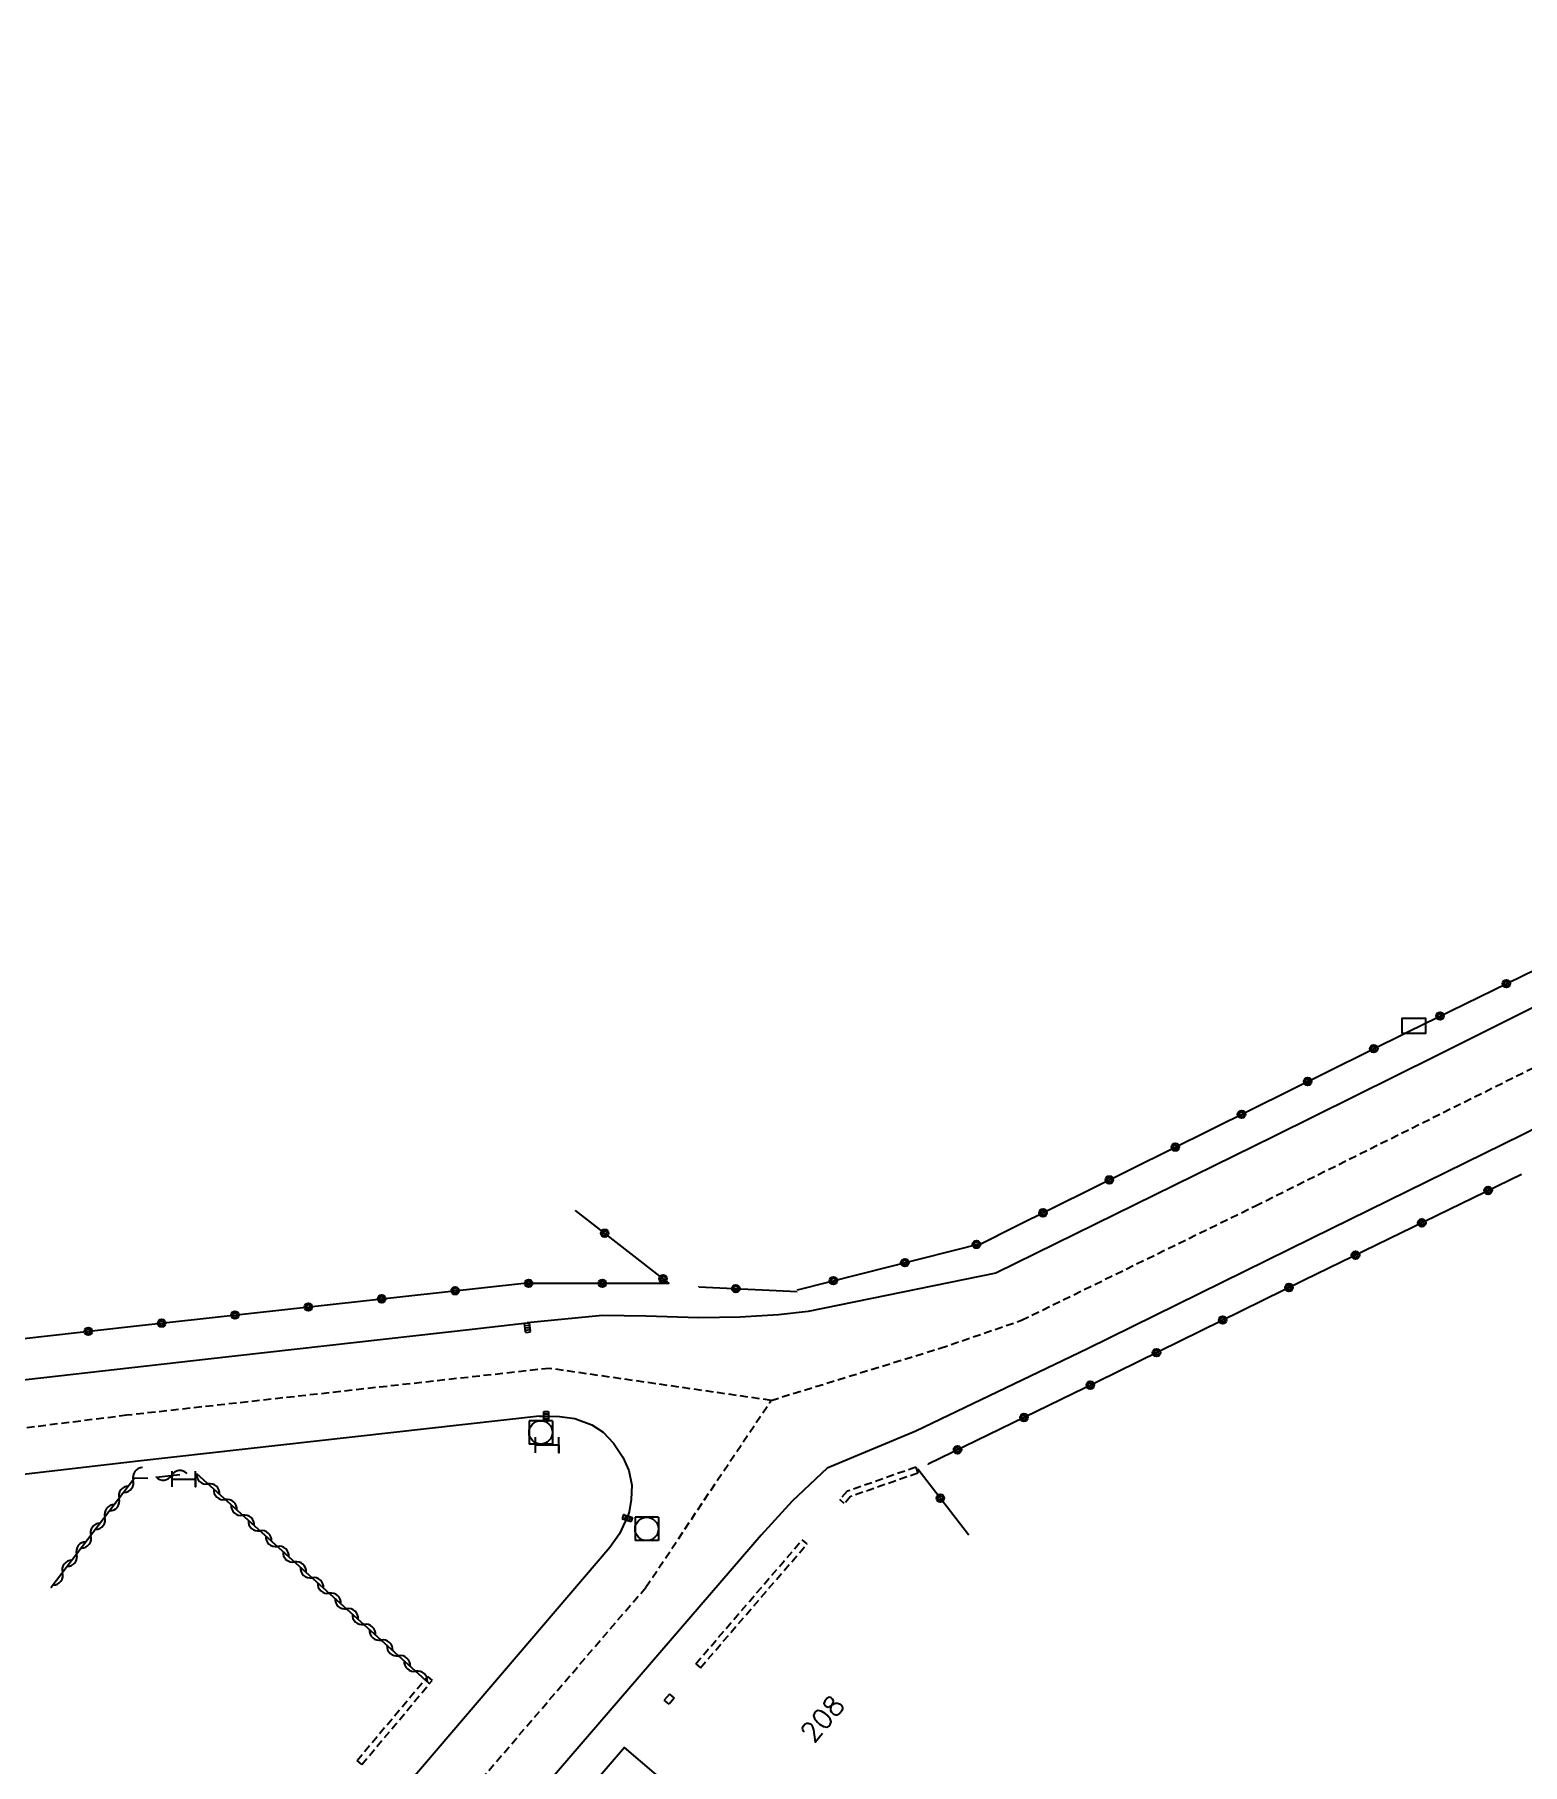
# Model space of a CAD drawing. Header units: millimetres. Extents: x 135999 to 137000, y 128000 to 129000.
# Drawn here: x 136095.2 to 136190.9, y 128730.4 to 128841.7 of the extents above; entities that cross this region are included whole.
import ezdxf
from ezdxf.enums import TextEntityAlignment as Align

# ---------------------------------------------------------------- set-up
doc = ezdxf.new("R2010")
doc.units = ezdxf.units.MM
doc.linetypes.add('DASHED', pattern=[0.75, 0.5, -0.25])
doc.layers.get('0').update_dxf_attribs({"linetype": 'CONTINUOUS'})
for name, color, linetype in [('W0001', 6, 'DASHED'), ('W0008', 7, 'CONTINUOUS'), ('W0100', 7, 'CONTINUOUS'), ('W0112', 1, 'DASHED'), ('W0310', 3, 'CONTINUOUS'), ('W0322', 7, 'CONTINUOUS'), ('W0400', 7, 'CONTINUOUS'), ('W0420', 7, 'CONTINUOUS'), ('W0991', 7, 'CONTINUOUS'), ('W1471', 7, 'CONTINUOUS'), ('W1474', 7, 'CONTINUOUS')]:
    doc.layers.add(name, color=color, linetype=linetype)
doc.styles.get("Standard").update_dxf_attribs({"font": 'romans.shx', "width": 0.85})

# ---------------------------------------------------------------- blocks, each defined once
blk = doc.blocks.new('T400')
for p, q in [((-0.15, 0.3), (0.15, 0.3)), ((-0.15, -0.25), (-0.15, 0.3)), ((-0.15, 0.15), (0.15, 0.15)), ((-0.15, 0), (0.15, 0)), ((0.15, 0.3), (0.15, -0.25)), ((-0.15, -0.15), (0.15, -0.15)), ((-0.15, -0.25), (-0.15, -0.3)), ((-0.15, -0.3), (0.15, -0.3)), ((0.15, -0.3), (0.15, -0.25))]:
    blk.add_line(p, q)
blk = doc.blocks.new('T1471')
at = {"color": 0, "linetype": 'Continuous', "flags": 128}
blk.add_lwpolyline([(-0.75, -0.5), (-0.75, 0.5), (0.75, 0.5), (0.75, -0.5), (-0.75, -0.5)], dxfattribs=at)
blk = doc.blocks.new('T1474')
at = {"color": 0, "linetype": 'Continuous', "flags": 128}
for points in [[(-0.75, -0.5), (-0.75, 0.5)], [(-0.75, 0), (0.75, 0)], [(0.75, 0), (0.75, -0.5), (0.75, 0.5)]]:
    blk.add_lwpolyline(points, dxfattribs=at)
blk = doc.blocks.new('T420')
for p, q in [((0.75, 0.75), (-0.75, 0.75)), ((-0.75, 0.75), (-0.75, -0.75)), ((0.75, 0.75), (0.75, -0.75)), ((0.75, -0.75), (-0.75, -0.75))]:
    blk.add_line(p, q)
blk.add_ellipse((0, 0), major_axis=(-0.53, 0.53), ratio=1, start_param=3.926991, end_param=10.210176)
blk = doc.blocks.new('t310o')
at = {"color": 0, "linetype": 'Continuous'}
for centre, start, end in [((-0.5, 0.38), 216.8699, 323.1304), ((0.5, -0.37), 36.8699, 143.1303)]:
    blk.add_arc(centre, 0.625, start, end, dxfattribs=at)
blk = doc.blocks.new('t322o')
at = {"color": 0, "linetype": 'Continuous'}
for radius in [0.25, 0.15]:
    blk.add_circle((0, 0), radius, dxfattribs=at)

msp = doc.modelspace()

# ---------------------------------------------------------------- linework, layer by layer
at = {"layer": 'W0001'}
for points in [[(136000, 128584.11), (136009.41, 128595.15), (136022.77, 128610.82), (136041.53, 128632.88), (136059.85, 128654.35), (136076.81, 128674.18), (136094.36, 128694.82), (136123.93, 128729.48), (136134.52, 128741.83), (136142.57, 128753.85), (136153.44, 128757.2), (136158.68, 128759), (136173.73, 128766.36), (136214.57, 128786.66), (136266.83, 128812.28), (136292.13, 128824.75), (136310.91, 128833.92), (136326.68, 128841.7)], [(136142.57, 128753.85), (136128.3, 128755.91), (136101.13, 128752.89), (136081.33, 128750.42), (136045.94, 128744.74), (136022.98, 128740.72), (136000, 128736.67)]]:
    msp.add_lwpolyline(points, dxfattribs=at)
at = {"layer": 'W0008'}
for points in [[(136328.16, 128838.52), (136303.88, 128826.53), (136292.04, 128820.76), (136264.64, 128807.33), (136261.11, 128805.58), (136228.14, 128789.41), (136225.76, 128788.27), (136204.74, 128777.94), (136204.16, 128777.68), (136190.92, 128770.92), (136177.35, 128764.26), (136162.92, 128757.17), (136151.88, 128751.87), (136146.19, 128749.49), (136143.93, 128747.37), (136141.93, 128745.17), (136125.69, 128726.33), (136117.28, 128716.53), (136101.84, 128698.4), (136083.32, 128676.7), (136077.83, 128670.29), (136075.23, 128667.25), (136063.99, 128654.09)], [(136291.6, 128831.35), (136291.75, 128830.5), (136291.64, 128829.51), (136291.48, 128829.07), (136290.59, 128827.98), (136289.75, 128827.41), (136274.76, 128820.04), (136250.1, 128807.97), (136244.74, 128805.32), (136222.43, 128794.39), (136215.55, 128791.03), (136204.14, 128785.4), (136185.38, 128776.02), (136174.92, 128770.82), (136157.04, 128762.04), (136144.95, 128759.57), (136143.06, 128759.36), (136140.59, 128759.21), (136137.93, 128759.16), (136134.51, 128759.27), (136131.72, 128759.31), (136126.87, 128758.83)], [(136000, 128739.71), (136012.87, 128741.98), (136027.5, 128744.55), (136028.07, 128744.65), (136045.7, 128747.74), (136054.02, 128749.23), (136056.88, 128749.71), (136062.66, 128750.7), (136067.69, 128751.53), (136073.49, 128752.33), (136079.35, 128753.17), (136086.31, 128754.13), (136091.8, 128754.86), (136106.36, 128756.52), (136123.35, 128758.43), (136126.87, 128758.83)], [(136127.67, 128752.83), (136111.04, 128750.97), (136101.86, 128749.94), (136094.27, 128749.07), (136093.49, 128748.99), (136088.77, 128748.38), (136080.83, 128747.34), (136070.85, 128745.87), (136062.06, 128744.32), (136055.16, 128743.31), (136041.05, 128740.84), (136030.74, 128739.04), (136026.32, 128738.27), (136004.22, 128734.37), (136000, 128733.63)], [(136127.67, 128752.83), (136128.11, 128752.83), (136128.95, 128752.82), (136129.95, 128752.68), (136131.03, 128752.28), (136131.76, 128751.81), (136132.43, 128751.09), (136133.04, 128750.2), (136133.43, 128749.33), (136133.62, 128748.39), (136133.57, 128747.47), (136133.45, 128746.69), (136133.32, 128746.27), (136133.18, 128746.06), (136132.81, 128745.27), (136132.19, 128744.39), (136118.52, 128728.37)]]:
    msp.add_lwpolyline(points, dxfattribs=at)
at = {"layer": 'W0100'}
msp.add_lwpolyline([(136136.95, 128728.27), (136133.15, 128731.53), (136129.86, 128727.7)], dxfattribs=at)
at = {"layer": 'W0112'}
for points in [[(136151.88, 128749.55), (136147.47, 128748), (136146.99, 128747.48), (136146.99, 128747.48), (136146.99, 128747.48), (136146.99, 128747.48), (136146.99, 128747.48), (136146.99, 128747.48), (136146.99, 128747.48), (136146.99, 128747.48), (136146.99, 128747.48), (136146.99, 128747.48), (136146.99, 128747.48), (136146.99, 128747.48), (136146.99, 128747.48), (136146.99, 128747.48), (136146.99, 128747.48), (136146.99, 128747.48), (136146.99, 128747.48), (136146.99, 128747.48), (136146.99, 128747.48), (136146.99, 128747.48), (136146.99, 128747.48), (136146.99, 128747.48), (136146.99, 128747.48), (136146.99, 128747.48), (136146.99, 128747.48), (136146.99, 128747.48), (136146.99, 128747.48), (136146.99, 128747.48), (136146.99, 128747.48), (136146.99, 128747.48), (136146.99, 128747.48), (136146.99, 128747.48), (136146.99, 128747.48), (136146.99, 128747.48), (136146.99, 128747.48), (136146.99, 128747.48), (136146.99, 128747.48), (136146.99, 128747.48), (136146.99, 128747.48), (136146.99, 128747.48), (136146.99, 128747.48), (136146.99, 128747.48), (136146.99, 128747.48), (136146.99, 128747.48), (136146.99, 128747.48), (136146.99, 128747.48), (136146.99, 128747.48), (136146.99, 128747.48), (136146.99, 128747.48), (136146.99, 128747.48), (136146.99, 128747.48), (136146.99, 128747.48), (136146.99, 128747.48), (136146.99, 128747.48), (136146.99, 128747.48), (136146.99, 128747.48), (136146.99, 128747.48), (136146.99, 128747.48), (136146.99, 128747.48), (136146.99, 128747.48), (136146.99, 128747.48), (136146.99, 128747.48), (136146.99, 128747.48), (136146.99, 128747.48), (136146.99, 128747.48), (136146.99, 128747.48), (136146.99, 128747.48), (136146.99, 128747.48), (136146.99, 128747.48), (136146.99, 128747.48), (136146.99, 128747.48), (136146.99, 128747.48), (136146.99, 128747.48), (136146.99, 128747.48), (136146.99, 128747.48), (136146.99, 128747.48), (136146.99, 128747.48), (136146.99, 128747.48), (136146.99, 128747.48), (136146.99, 128747.48), (136146.99, 128747.48), (136146.99, 128747.48), (136146.99, 128747.48), (136146.99, 128747.48), (136146.99, 128747.48), (136146.99, 128747.48), (136146.99, 128747.48), (136146.99, 128747.48), (136146.99, 128747.48), (136146.99, 128747.48), (136146.99, 128747.48), (136146.99, 128747.48), (136146.99, 128747.48), (136146.99, 128747.48), (136146.99, 128747.48), (136146.99, 128747.48), (136146.99, 128747.48), (136146.99, 128747.48), (136146.99, 128747.48), (136146.99, 128747.48), (136146.99, 128747.48), (136146.99, 128747.48), (136146.99, 128747.48), (136146.99, 128747.48), (136146.99, 128747.48), (136146.99, 128747.48), (136146.99, 128747.48), (136146.99, 128747.48), (136146.99, 128747.48), (136146.99, 128747.48), (136146.99, 128747.48), (136146.99, 128747.48), (136146.99, 128747.48), (136146.99, 128747.48), (136146.99, 128747.48), (136146.99, 128747.48), (136146.99, 128747.48), (136146.99, 128747.48)], [(136151.88, 128749.55), (136152.02, 128749.17), (136147.69, 128747.66), (136147.28, 128747.21), (136146.99, 128747.48), (136146.99, 128747.48), (136146.99, 128747.48), (136146.99, 128747.48), (136146.99, 128747.48), (136146.99, 128747.48), (136146.99, 128747.48), (136146.99, 128747.48), (136146.99, 128747.48), (136146.99, 128747.48), (136146.99, 128747.48), (136146.99, 128747.48), (136146.99, 128747.48), (136146.99, 128747.48), (136146.99, 128747.48), (136146.99, 128747.48), (136146.99, 128747.48), (136146.99, 128747.48), (136146.99, 128747.48), (136146.99, 128747.48), (136146.99, 128747.48), (136146.99, 128747.48), (136146.99, 128747.48), (136146.99, 128747.48), (136146.99, 128747.48), (136146.99, 128747.48), (136146.99, 128747.48), (136146.99, 128747.48), (136146.99, 128747.48), (136146.99, 128747.48), (136146.99, 128747.48), (136146.99, 128747.48), (136146.99, 128747.48), (136146.99, 128747.48), (136146.99, 128747.48), (136146.99, 128747.48), (136146.99, 128747.48), (136146.99, 128747.48), (136146.99, 128747.48), (136146.99, 128747.48), (136146.99, 128747.48), (136146.99, 128747.48), (136146.99, 128747.48), (136146.99, 128747.48), (136146.99, 128747.48), (136146.99, 128747.48), (136146.99, 128747.48), (136146.99, 128747.48), (136146.99, 128747.48), (136146.99, 128747.48), (136146.99, 128747.48), (136146.99, 128747.48), (136146.99, 128747.48), (136146.99, 128747.48), (136146.99, 128747.48), (136146.99, 128747.48), (136146.99, 128747.48), (136146.99, 128747.48), (136146.99, 128747.48), (136146.99, 128747.48), (136146.99, 128747.48), (136146.99, 128747.48), (136146.99, 128747.48), (136146.99, 128747.48), (136146.99, 128747.48), (136146.99, 128747.48), (136146.99, 128747.48), (136146.99, 128747.48), (136146.99, 128747.48), (136146.99, 128747.48), (136146.99, 128747.48), (136146.99, 128747.48), (136146.99, 128747.48), (136146.99, 128747.48), (136146.99, 128747.48), (136146.99, 128747.48), (136146.99, 128747.48), (136146.99, 128747.48), (136146.99, 128747.48), (136146.99, 128747.48), (136146.99, 128747.48), (136146.99, 128747.48), (136146.99, 128747.48), (136146.99, 128747.48), (136146.99, 128747.48), (136146.99, 128747.48), (136146.99, 128747.48), (136146.99, 128747.48), (136146.99, 128747.48), (136146.99, 128747.48), (136146.99, 128747.48), (136146.99, 128747.48), (136146.99, 128747.48), (136146.99, 128747.48), (136146.99, 128747.48), (136146.99, 128747.48), (136146.99, 128747.48), (136146.99, 128747.48), (136146.99, 128747.48), (136146.99, 128747.48), (136146.99, 128747.48), (136146.99, 128747.48), (136146.99, 128747.48), (136146.99, 128747.48), (136146.99, 128747.48), (136146.99, 128747.48), (136146.99, 128747.48), (136146.99, 128747.48), (136146.99, 128747.48), (136146.99, 128747.48), (136146.99, 128747.48), (136146.99, 128747.48), (136146.99, 128747.48), (136146.99, 128747.48), (136146.99, 128747.48), (136146.99, 128747.48)], [(136137.73, 128736.91), (136144.58, 128744.88), (136144.58, 128744.88), (136144.58, 128744.88), (136144.58, 128744.88), (136144.58, 128744.88), (136144.58, 128744.88), (136144.58, 128744.88), (136144.58, 128744.88), (136144.58, 128744.88), (136144.58, 128744.88), (136144.58, 128744.88), (136144.58, 128744.88), (136144.58, 128744.88), (136144.58, 128744.88), (136144.58, 128744.88), (136144.58, 128744.88), (136144.58, 128744.88), (136144.58, 128744.88), (136144.58, 128744.88), (136144.58, 128744.88), (136144.58, 128744.88), (136144.58, 128744.88), (136144.58, 128744.88), (136144.58, 128744.88), (136144.58, 128744.88), (136144.58, 128744.88), (136144.58, 128744.88), (136144.58, 128744.88), (136144.58, 128744.88), (136144.58, 128744.88), (136144.58, 128744.88), (136144.58, 128744.88), (136144.58, 128744.88), (136144.58, 128744.88), (136144.58, 128744.88), (136144.58, 128744.88), (136144.58, 128744.88), (136144.58, 128744.88), (136144.58, 128744.88), (136144.58, 128744.88), (136144.58, 128744.88), (136144.58, 128744.88), (136144.58, 128744.88), (136144.58, 128744.88), (136144.58, 128744.88), (136144.58, 128744.88), (136144.58, 128744.88), (136144.58, 128744.88), (136144.58, 128744.88), (136144.58, 128744.88), (136144.58, 128744.88), (136144.58, 128744.88), (136144.58, 128744.88), (136144.58, 128744.88), (136144.58, 128744.88), (136144.58, 128744.88), (136144.58, 128744.88), (136144.58, 128744.88), (136144.58, 128744.88), (136144.58, 128744.88), (136144.58, 128744.88), (136144.58, 128744.88), (136144.58, 128744.88), (136144.58, 128744.88), (136144.58, 128744.88), (136144.58, 128744.88), (136144.58, 128744.88), (136144.58, 128744.88), (136144.58, 128744.88), (136144.58, 128744.88), (136144.58, 128744.88), (136144.58, 128744.88), (136144.58, 128744.88), (136144.58, 128744.88), (136144.58, 128744.88), (136144.58, 128744.88), (136144.58, 128744.88), (136144.58, 128744.88), (136144.58, 128744.88), (136144.58, 128744.88), (136144.58, 128744.88), (136144.58, 128744.88), (136144.58, 128744.88), (136144.58, 128744.88), (136144.58, 128744.88), (136144.58, 128744.88), (136144.58, 128744.88), (136144.58, 128744.88), (136144.58, 128744.88), (136144.58, 128744.88), (136144.58, 128744.88), (136144.58, 128744.88), (136144.58, 128744.88), (136144.58, 128744.88), (136144.58, 128744.88), (136144.58, 128744.88), (136144.58, 128744.88), (136144.58, 128744.88), (136144.58, 128744.88), (136144.58, 128744.88), (136144.58, 128744.88), (136144.58, 128744.88), (136144.58, 128744.88), (136144.58, 128744.88), (136144.58, 128744.88), (136144.58, 128744.88), (136144.58, 128744.88), (136144.58, 128744.88), (136144.58, 128744.88), (136144.58, 128744.88), (136144.58, 128744.88), (136144.58, 128744.88), (136144.58, 128744.88), (136144.58, 128744.88), (136144.58, 128744.88), (136144.58, 128744.88), (136144.58, 128744.88), (136144.58, 128744.88), (136144.58, 128744.88)], [(136137.73, 128736.91), (136138.03, 128736.65), (136144.89, 128744.62), (136144.58, 128744.88), (136144.58, 128744.88), (136144.58, 128744.88), (136144.58, 128744.88), (136144.58, 128744.88), (136144.58, 128744.88), (136144.58, 128744.88), (136144.58, 128744.88), (136144.58, 128744.88), (136144.58, 128744.88), (136144.58, 128744.88), (136144.58, 128744.88), (136144.58, 128744.88), (136144.58, 128744.88), (136144.58, 128744.88), (136144.58, 128744.88), (136144.58, 128744.88), (136144.58, 128744.88), (136144.58, 128744.88), (136144.58, 128744.88), (136144.58, 128744.88), (136144.58, 128744.88), (136144.58, 128744.88), (136144.58, 128744.88), (136144.58, 128744.88), (136144.58, 128744.88), (136144.58, 128744.88), (136144.58, 128744.88), (136144.58, 128744.88), (136144.58, 128744.88), (136144.58, 128744.88), (136144.58, 128744.88), (136144.58, 128744.88), (136144.58, 128744.88), (136144.58, 128744.88), (136144.58, 128744.88), (136144.58, 128744.88), (136144.58, 128744.88), (136144.58, 128744.88), (136144.58, 128744.88), (136144.58, 128744.88), (136144.58, 128744.88), (136144.58, 128744.88), (136144.58, 128744.88), (136144.58, 128744.88), (136144.58, 128744.88), (136144.58, 128744.88), (136144.58, 128744.88), (136144.58, 128744.88), (136144.58, 128744.88), (136144.58, 128744.88), (136144.58, 128744.88), (136144.58, 128744.88), (136144.58, 128744.88), (136144.58, 128744.88), (136144.58, 128744.88), (136144.58, 128744.88), (136144.58, 128744.88), (136144.58, 128744.88), (136144.58, 128744.88), (136144.58, 128744.88), (136144.58, 128744.88), (136144.58, 128744.88), (136144.58, 128744.88), (136144.58, 128744.88), (136144.58, 128744.88), (136144.58, 128744.88), (136144.58, 128744.88), (136144.58, 128744.88), (136144.58, 128744.88), (136144.58, 128744.88), (136144.58, 128744.88), (136144.58, 128744.88), (136144.58, 128744.88), (136144.58, 128744.88), (136144.58, 128744.88), (136144.58, 128744.88), (136144.58, 128744.88), (136144.58, 128744.88), (136144.58, 128744.88), (136144.58, 128744.88), (136144.58, 128744.88), (136144.58, 128744.88), (136144.58, 128744.88), (136144.58, 128744.88), (136144.58, 128744.88), (136144.58, 128744.88), (136144.58, 128744.88), (136144.58, 128744.88), (136144.58, 128744.88), (136144.58, 128744.88), (136144.58, 128744.88), (136144.58, 128744.88), (136144.58, 128744.88), (136144.58, 128744.88), (136144.58, 128744.88), (136144.58, 128744.88), (136144.58, 128744.88), (136144.58, 128744.88), (136144.58, 128744.88), (136144.58, 128744.88), (136144.58, 128744.88), (136144.58, 128744.88), (136144.58, 128744.88), (136144.58, 128744.88), (136144.58, 128744.88), (136144.58, 128744.88), (136144.58, 128744.88), (136144.58, 128744.88), (136144.58, 128744.88), (136144.58, 128744.88), (136144.58, 128744.88), (136144.58, 128744.88), (136144.58, 128744.88), (136144.58, 128744.88), (136144.58, 128744.88), (136144.58, 128744.88)], [(136116.25, 128730.43), (136115.94, 128730.69), (136120.46, 128736.08), (136120.76, 128735.82), (136120.76, 128735.82), (136120.76, 128735.82), (136120.76, 128735.82), (136120.76, 128735.82), (136120.76, 128735.82), (136120.76, 128735.82), (136120.76, 128735.82), (136120.76, 128735.82), (136120.76, 128735.82), (136120.76, 128735.82), (136120.76, 128735.82), (136120.76, 128735.82), (136120.76, 128735.82), (136120.76, 128735.82), (136120.76, 128735.82), (136120.76, 128735.82), (136120.76, 128735.82), (136120.76, 128735.82), (136120.76, 128735.82), (136120.76, 128735.82), (136120.76, 128735.82), (136120.76, 128735.82), (136120.76, 128735.82), (136120.76, 128735.82), (136120.76, 128735.82), (136120.76, 128735.82), (136120.76, 128735.82), (136120.76, 128735.82), (136120.76, 128735.82), (136120.76, 128735.82), (136120.76, 128735.82), (136120.76, 128735.82), (136120.76, 128735.82), (136120.76, 128735.82), (136120.76, 128735.82), (136120.76, 128735.82), (136120.76, 128735.82), (136120.76, 128735.82), (136120.76, 128735.82), (136120.76, 128735.82), (136120.76, 128735.82), (136120.76, 128735.82), (136120.76, 128735.82), (136120.76, 128735.82), (136120.76, 128735.82), (136120.76, 128735.82), (136120.76, 128735.82), (136120.76, 128735.82), (136120.76, 128735.82), (136120.76, 128735.82), (136120.76, 128735.82), (136120.76, 128735.82), (136120.76, 128735.82), (136120.76, 128735.82), (136120.76, 128735.82), (136120.76, 128735.82), (136120.76, 128735.82), (136120.76, 128735.82), (136120.76, 128735.82), (136120.76, 128735.82), (136120.76, 128735.82), (136120.76, 128735.82), (136120.76, 128735.82), (136120.76, 128735.82), (136120.76, 128735.82), (136120.76, 128735.82), (136120.76, 128735.82), (136120.76, 128735.82), (136120.76, 128735.82), (136120.76, 128735.82), (136120.76, 128735.82), (136120.76, 128735.82), (136120.76, 128735.82), (136120.76, 128735.82), (136120.76, 128735.82), (136120.76, 128735.82), (136120.76, 128735.82), (136120.76, 128735.82), (136120.76, 128735.82), (136120.76, 128735.82), (136120.76, 128735.82), (136120.76, 128735.82), (136120.76, 128735.82), (136120.76, 128735.82), (136120.76, 128735.82), (136120.76, 128735.82), (136120.76, 128735.82), (136120.76, 128735.82), (136120.76, 128735.82), (136120.76, 128735.82), (136120.76, 128735.82), (136120.76, 128735.82), (136120.76, 128735.82), (136120.76, 128735.82), (136120.76, 128735.82), (136120.76, 128735.82), (136120.76, 128735.82), (136120.76, 128735.82), (136120.76, 128735.82), (136120.76, 128735.82), (136120.76, 128735.82), (136120.76, 128735.82), (136120.76, 128735.82), (136120.76, 128735.82), (136120.76, 128735.82), (136120.76, 128735.82), (136120.76, 128735.82), (136120.76, 128735.82), (136120.76, 128735.82), (136120.76, 128735.82), (136120.76, 128735.82), (136120.76, 128735.82), (136120.76, 128735.82), (136120.76, 128735.82), (136120.76, 128735.82), (136120.76, 128735.82)], [(136116.25, 128730.43), (136120.76, 128735.82), (136120.76, 128735.82), (136120.76, 128735.82), (136120.76, 128735.82), (136120.76, 128735.82), (136120.76, 128735.82), (136120.76, 128735.82), (136120.76, 128735.82), (136120.76, 128735.82), (136120.76, 128735.82), (136120.76, 128735.82), (136120.76, 128735.82), (136120.76, 128735.82), (136120.76, 128735.82), (136120.76, 128735.82), (136120.76, 128735.82), (136120.76, 128735.82), (136120.76, 128735.82), (136120.76, 128735.82), (136120.76, 128735.82), (136120.76, 128735.82), (136120.76, 128735.82), (136120.76, 128735.82), (136120.76, 128735.82), (136120.76, 128735.82), (136120.76, 128735.82), (136120.76, 128735.82), (136120.76, 128735.82), (136120.76, 128735.82), (136120.76, 128735.82), (136120.76, 128735.82), (136120.76, 128735.82), (136120.76, 128735.82), (136120.76, 128735.82), (136120.76, 128735.82), (136120.76, 128735.82), (136120.76, 128735.82), (136120.76, 128735.82), (136120.76, 128735.82), (136120.76, 128735.82), (136120.76, 128735.82), (136120.76, 128735.82), (136120.76, 128735.82), (136120.76, 128735.82), (136120.76, 128735.82), (136120.76, 128735.82), (136120.76, 128735.82), (136120.76, 128735.82), (136120.76, 128735.82), (136120.76, 128735.82), (136120.76, 128735.82), (136120.76, 128735.82), (136120.76, 128735.82), (136120.76, 128735.82), (136120.76, 128735.82), (136120.76, 128735.82), (136120.76, 128735.82), (136120.76, 128735.82), (136120.76, 128735.82), (136120.76, 128735.82), (136120.76, 128735.82), (136120.76, 128735.82), (136120.76, 128735.82), (136120.76, 128735.82), (136120.76, 128735.82), (136120.76, 128735.82), (136120.76, 128735.82), (136120.76, 128735.82), (136120.76, 128735.82), (136120.76, 128735.82), (136120.76, 128735.82), (136120.76, 128735.82), (136120.76, 128735.82), (136120.76, 128735.82), (136120.76, 128735.82), (136120.76, 128735.82), (136120.76, 128735.82), (136120.76, 128735.82), (136120.76, 128735.82), (136120.76, 128735.82), (136120.76, 128735.82), (136120.76, 128735.82), (136120.76, 128735.82), (136120.76, 128735.82), (136120.76, 128735.82), (136120.76, 128735.82), (136120.76, 128735.82), (136120.76, 128735.82), (136120.76, 128735.82), (136120.76, 128735.82), (136120.76, 128735.82), (136120.76, 128735.82), (136120.76, 128735.82), (136120.76, 128735.82), (136120.76, 128735.82), (136120.76, 128735.82), (136120.76, 128735.82), (136120.76, 128735.82), (136120.76, 128735.82), (136120.76, 128735.82), (136120.76, 128735.82), (136120.76, 128735.82), (136120.76, 128735.82), (136120.76, 128735.82), (136120.76, 128735.82), (136120.76, 128735.82), (136120.76, 128735.82), (136120.76, 128735.82), (136120.76, 128735.82), (136120.76, 128735.82), (136120.76, 128735.82), (136120.76, 128735.82), (136120.76, 128735.82), (136120.76, 128735.82), (136120.76, 128735.82), (136120.76, 128735.82), (136120.76, 128735.82), (136120.76, 128735.82), (136120.76, 128735.82)], [(136136.03, 128734.95), (136135.7, 128734.57), (136135.7, 128734.57), (136135.7, 128734.57), (136135.7, 128734.57), (136135.7, 128734.57), (136135.7, 128734.57), (136135.7, 128734.57), (136135.7, 128734.57), (136135.7, 128734.57), (136135.7, 128734.57), (136135.7, 128734.57), (136135.7, 128734.57), (136135.7, 128734.57), (136135.7, 128734.57), (136135.7, 128734.57), (136135.7, 128734.57), (136135.7, 128734.57), (136135.7, 128734.57), (136135.7, 128734.57), (136135.7, 128734.57), (136135.7, 128734.57), (136135.7, 128734.57), (136135.7, 128734.57), (136135.7, 128734.57), (136135.7, 128734.57), (136135.7, 128734.57), (136135.7, 128734.57), (136135.7, 128734.57), (136135.7, 128734.57), (136135.7, 128734.57), (136135.7, 128734.57), (136135.7, 128734.57), (136135.7, 128734.57), (136135.7, 128734.57), (136135.7, 128734.57), (136135.7, 128734.57), (136135.7, 128734.57), (136135.7, 128734.57), (136135.7, 128734.57), (136135.7, 128734.57), (136135.7, 128734.57), (136135.7, 128734.57), (136135.7, 128734.57), (136135.7, 128734.57), (136135.7, 128734.57), (136135.7, 128734.57), (136135.7, 128734.57), (136135.7, 128734.57), (136135.7, 128734.57), (136135.7, 128734.57), (136135.7, 128734.57), (136135.7, 128734.57), (136135.7, 128734.57), (136135.7, 128734.57), (136135.7, 128734.57), (136135.7, 128734.57), (136135.7, 128734.57), (136135.7, 128734.57), (136135.7, 128734.57), (136135.7, 128734.57), (136135.7, 128734.57), (136135.7, 128734.57), (136135.7, 128734.57), (136135.7, 128734.57), (136135.7, 128734.57), (136135.7, 128734.57), (136135.7, 128734.57), (136135.7, 128734.57), (136135.7, 128734.57), (136135.7, 128734.57), (136135.7, 128734.57), (136135.7, 128734.57), (136135.7, 128734.57), (136135.7, 128734.57), (136135.7, 128734.57), (136135.7, 128734.57), (136135.7, 128734.57), (136135.7, 128734.57), (136135.7, 128734.57), (136135.7, 128734.57), (136135.7, 128734.57), (136135.7, 128734.57), (136135.7, 128734.57), (136135.7, 128734.57), (136135.7, 128734.57), (136135.7, 128734.57), (136135.7, 128734.57), (136135.7, 128734.57), (136135.7, 128734.57), (136135.7, 128734.57), (136135.7, 128734.57), (136135.7, 128734.57), (136135.7, 128734.57), (136135.7, 128734.57), (136135.7, 128734.57), (136135.7, 128734.57), (136135.7, 128734.57), (136135.7, 128734.57), (136135.7, 128734.57), (136135.7, 128734.57), (136135.7, 128734.57), (136135.7, 128734.57), (136135.7, 128734.57), (136135.7, 128734.57), (136135.7, 128734.57), (136135.7, 128734.57), (136135.7, 128734.57), (136135.7, 128734.57), (136135.7, 128734.57), (136135.7, 128734.57), (136135.7, 128734.57), (136135.7, 128734.57), (136135.7, 128734.57), (136135.7, 128734.57), (136135.7, 128734.57), (136135.7, 128734.57), (136135.7, 128734.57), (136135.7, 128734.57), (136135.7, 128734.57)], [(136136.03, 128734.95), (136136.34, 128734.69), (136136.01, 128734.31), (136135.7, 128734.57), (136135.7, 128734.57), (136135.7, 128734.57), (136135.7, 128734.57), (136135.7, 128734.57), (136135.7, 128734.57), (136135.7, 128734.57), (136135.7, 128734.57), (136135.7, 128734.57), (136135.7, 128734.57), (136135.7, 128734.57), (136135.7, 128734.57), (136135.7, 128734.57), (136135.7, 128734.57), (136135.7, 128734.57), (136135.7, 128734.57), (136135.7, 128734.57), (136135.7, 128734.57), (136135.7, 128734.57), (136135.7, 128734.57), (136135.7, 128734.57), (136135.7, 128734.57), (136135.7, 128734.57), (136135.7, 128734.57), (136135.7, 128734.57), (136135.7, 128734.57), (136135.7, 128734.57), (136135.7, 128734.57), (136135.7, 128734.57), (136135.7, 128734.57), (136135.7, 128734.57), (136135.7, 128734.57), (136135.7, 128734.57), (136135.7, 128734.57), (136135.7, 128734.57), (136135.7, 128734.57), (136135.7, 128734.57), (136135.7, 128734.57), (136135.7, 128734.57), (136135.7, 128734.57), (136135.7, 128734.57), (136135.7, 128734.57), (136135.7, 128734.57), (136135.7, 128734.57), (136135.7, 128734.57), (136135.7, 128734.57), (136135.7, 128734.57), (136135.7, 128734.57), (136135.7, 128734.57), (136135.7, 128734.57), (136135.7, 128734.57), (136135.7, 128734.57), (136135.7, 128734.57), (136135.7, 128734.57), (136135.7, 128734.57), (136135.7, 128734.57), (136135.7, 128734.57), (136135.7, 128734.57), (136135.7, 128734.57), (136135.7, 128734.57), (136135.7, 128734.57), (136135.7, 128734.57), (136135.7, 128734.57), (136135.7, 128734.57), (136135.7, 128734.57), (136135.7, 128734.57), (136135.7, 128734.57), (136135.7, 128734.57), (136135.7, 128734.57), (136135.7, 128734.57), (136135.7, 128734.57), (136135.7, 128734.57), (136135.7, 128734.57), (136135.7, 128734.57), (136135.7, 128734.57), (136135.7, 128734.57), (136135.7, 128734.57), (136135.7, 128734.57), (136135.7, 128734.57), (136135.7, 128734.57), (136135.7, 128734.57), (136135.7, 128734.57), (136135.7, 128734.57), (136135.7, 128734.57), (136135.7, 128734.57), (136135.7, 128734.57), (136135.7, 128734.57), (136135.7, 128734.57), (136135.7, 128734.57), (136135.7, 128734.57), (136135.7, 128734.57), (136135.7, 128734.57), (136135.7, 128734.57), (136135.7, 128734.57), (136135.7, 128734.57), (136135.7, 128734.57), (136135.7, 128734.57), (136135.7, 128734.57), (136135.7, 128734.57), (136135.7, 128734.57), (136135.7, 128734.57), (136135.7, 128734.57), (136135.7, 128734.57), (136135.7, 128734.57), (136135.7, 128734.57), (136135.7, 128734.57), (136135.7, 128734.57), (136135.7, 128734.57), (136135.7, 128734.57), (136135.7, 128734.57), (136135.7, 128734.57), (136135.7, 128734.57), (136135.7, 128734.57), (136135.7, 128734.57), (136135.7, 128734.57), (136135.7, 128734.57), (136135.7, 128734.57)]]:
    msp.add_lwpolyline(points, dxfattribs=at)
at = {"layer": 'W0310'}
for points in [[(136102.47, 128748.83), (136101.62, 128748.85), (136096.26, 128741.82), (136096.26, 128741.82), (136096.26, 128741.82), (136096.26, 128741.82), (136096.26, 128741.82), (136096.26, 128741.82), (136096.26, 128741.82), (136096.26, 128741.82), (136096.26, 128741.82), (136096.26, 128741.82), (136096.26, 128741.82), (136096.26, 128741.82), (136096.26, 128741.82), (136096.26, 128741.82), (136096.26, 128741.82), (136096.26, 128741.82), (136096.26, 128741.82), (136096.26, 128741.82), (136096.26, 128741.82), (136096.26, 128741.82), (136096.26, 128741.82), (136096.26, 128741.82), (136096.26, 128741.82), (136096.26, 128741.82), (136096.26, 128741.82), (136096.26, 128741.82), (136096.26, 128741.82), (136096.26, 128741.82), (136096.26, 128741.82), (136096.26, 128741.82), (136096.26, 128741.82), (136096.26, 128741.82), (136096.26, 128741.82), (136096.26, 128741.82), (136096.26, 128741.82), (136096.26, 128741.82), (136096.26, 128741.82), (136096.26, 128741.82), (136096.26, 128741.82), (136096.26, 128741.82), (136096.26, 128741.82), (136096.26, 128741.82), (136096.26, 128741.82), (136096.26, 128741.82), (136096.26, 128741.82), (136096.26, 128741.82), (136096.26, 128741.82), (136096.26, 128741.82), (136096.26, 128741.82), (136096.26, 128741.82), (136096.26, 128741.82), (136096.26, 128741.82), (136096.26, 128741.82), (136096.26, 128741.82), (136096.26, 128741.82), (136096.26, 128741.82), (136096.26, 128741.82), (136096.26, 128741.82), (136096.26, 128741.82), (136096.26, 128741.82), (136096.26, 128741.82), (136096.26, 128741.82), (136096.26, 128741.82), (136096.26, 128741.82), (136096.26, 128741.82), (136096.26, 128741.82), (136096.26, 128741.82), (136096.26, 128741.82), (136096.26, 128741.82), (136096.26, 128741.82), (136096.26, 128741.82), (136096.26, 128741.82), (136096.26, 128741.82), (136096.26, 128741.82), (136096.26, 128741.82), (136096.26, 128741.82), (136096.26, 128741.82), (136096.26, 128741.82), (136096.26, 128741.82), (136096.26, 128741.82), (136096.26, 128741.82), (136096.26, 128741.82), (136096.26, 128741.82), (136096.26, 128741.82), (136096.26, 128741.82), (136096.26, 128741.82), (136096.26, 128741.82), (136096.26, 128741.82), (136096.26, 128741.82), (136096.26, 128741.82), (136096.26, 128741.82), (136096.26, 128741.82), (136096.26, 128741.82), (136096.26, 128741.82), (136096.26, 128741.82), (136096.26, 128741.82), (136096.26, 128741.82), (136096.26, 128741.82), (136096.26, 128741.82)], [(136103.01, 128748.91), (136103.01, 128748.91), (136103.01, 128748.91), (136103.01, 128748.91), (136103.01, 128748.91), (136103.01, 128748.91), (136103.01, 128748.91), (136103.01, 128748.91), (136103.01, 128748.91), (136103.01, 128748.91), (136103.01, 128748.91), (136103.01, 128748.91), (136103.01, 128748.91), (136103.01, 128748.91), (136103.01, 128748.91), (136103.01, 128748.91), (136103.01, 128748.91), (136103.01, 128748.91), (136103.01, 128748.91), (136104.53, 128749.08)], [(136103.01, 128748.91), (136103.01, 128748.91), (136103.01, 128748.91), (136103.01, 128748.91), (136103.01, 128748.91), (136103.01, 128748.91), (136103.01, 128748.91), (136103.01, 128748.91), (136103.01, 128748.91), (136103.01, 128748.91), (136103.01, 128748.91), (136103.01, 128748.91), (136103.01, 128748.91), (136103.01, 128748.91), (136103.01, 128748.91), (136103.01, 128748.91), (136103.01, 128748.91), (136103.01, 128748.91), (136103.01, 128748.91), (136103.01, 128748.91), (136103.01, 128748.91), (136103.01, 128748.91), (136103.01, 128748.91), (136103.01, 128748.91), (136103.01, 128748.91), (136103.01, 128748.91), (136103.01, 128748.91), (136103.01, 128748.91), (136103.01, 128748.91), (136103.01, 128748.91), (136103.01, 128748.91), (136103.01, 128748.91), (136103.01, 128748.91), (136103.01, 128748.91), (136103.01, 128748.91), (136103.01, 128748.91), (136103.01, 128748.91), (136103.01, 128748.91), (136103.01, 128748.91), (136103.01, 128748.91), (136103.01, 128748.91), (136103.01, 128748.91), (136103.01, 128748.91), (136103.01, 128748.91), (136103.01, 128748.91), (136103.01, 128748.91), (136103.01, 128748.91), (136103.01, 128748.91), (136103.01, 128748.91), (136103.01, 128748.91), (136103.01, 128748.91), (136103.01, 128748.91), (136103.01, 128748.91), (136103.01, 128748.91), (136103.01, 128748.91), (136103.01, 128748.91), (136103.01, 128748.91), (136103.01, 128748.91), (136103.01, 128748.91), (136103.01, 128748.91), (136103.01, 128748.91), (136103.01, 128748.91), (136103.01, 128748.91), (136103.01, 128748.91), (136103.01, 128748.91), (136103.01, 128748.91), (136103.01, 128748.91), (136103.01, 128748.91), (136103.01, 128748.91), (136103.01, 128748.91), (136103.01, 128748.91), (136103.01, 128748.91), (136103.01, 128748.91), (136103.01, 128748.91), (136103.01, 128748.91), (136103.01, 128748.91), (136103.01, 128748.91), (136103.01, 128748.91), (136103.01, 128748.91), (136103.01, 128748.91), (136103.01, 128748.91), (136103.01, 128748.91), (136103.01, 128748.91), (136103.01, 128748.91), (136103.01, 128748.91), (136103.01, 128748.91), (136103.01, 128748.91), (136103.01, 128748.91), (136103.01, 128748.91), (136103.01, 128748.91), (136103.01, 128748.91), (136103.01, 128748.91), (136103.01, 128748.91), (136103.01, 128748.91), (136103.01, 128748.91), (136103.01, 128748.91), (136103.01, 128748.91), (136103.01, 128748.91), (136103.01, 128748.91), (136103.01, 128748.91), (136103.01, 128748.91)], [(136105.6, 128749.14), (136120.55, 128735.66), (136120.55, 128735.66), (136120.55, 128735.66), (136120.55, 128735.66), (136120.55, 128735.66), (136120.55, 128735.66), (136120.55, 128735.66), (136120.55, 128735.66), (136120.55, 128735.66), (136120.55, 128735.66), (136120.55, 128735.66), (136120.55, 128735.66), (136120.55, 128735.66), (136120.55, 128735.66), (136120.55, 128735.66), (136120.55, 128735.66), (136120.55, 128735.66), (136120.55, 128735.66), (136120.55, 128735.66), (136120.55, 128735.66), (136120.55, 128735.66), (136120.55, 128735.66), (136120.55, 128735.66), (136120.55, 128735.66), (136120.55, 128735.66), (136120.55, 128735.66), (136120.55, 128735.66), (136120.55, 128735.66), (136120.55, 128735.66), (136120.55, 128735.66), (136120.55, 128735.66), (136120.55, 128735.66), (136120.55, 128735.66), (136120.55, 128735.66), (136120.55, 128735.66), (136120.55, 128735.66), (136120.55, 128735.66), (136120.55, 128735.66), (136120.55, 128735.66), (136120.55, 128735.66), (136120.55, 128735.66), (136120.55, 128735.66), (136120.55, 128735.66), (136120.55, 128735.66), (136120.55, 128735.66), (136120.55, 128735.66), (136120.55, 128735.66), (136120.55, 128735.66), (136120.55, 128735.66), (136120.55, 128735.66), (136120.55, 128735.66), (136120.55, 128735.66), (136120.55, 128735.66), (136120.55, 128735.66), (136120.55, 128735.66), (136120.55, 128735.66), (136120.55, 128735.66), (136120.55, 128735.66), (136120.55, 128735.66), (136120.55, 128735.66), (136120.55, 128735.66), (136120.55, 128735.66), (136120.55, 128735.66), (136120.55, 128735.66), (136120.55, 128735.66), (136120.55, 128735.66), (136120.55, 128735.66), (136120.55, 128735.66), (136120.55, 128735.66), (136120.55, 128735.66), (136120.55, 128735.66), (136120.55, 128735.66), (136120.55, 128735.66), (136120.55, 128735.66), (136120.55, 128735.66), (136120.55, 128735.66), (136120.55, 128735.66), (136120.55, 128735.66), (136120.55, 128735.66), (136120.55, 128735.66), (136120.55, 128735.66), (136120.55, 128735.66), (136120.55, 128735.66), (136120.55, 128735.66), (136120.55, 128735.66), (136120.55, 128735.66), (136120.55, 128735.66), (136120.55, 128735.66), (136120.55, 128735.66), (136120.55, 128735.66), (136120.55, 128735.66), (136120.55, 128735.66), (136120.55, 128735.66), (136120.55, 128735.66), (136120.55, 128735.66), (136120.55, 128735.66), (136120.55, 128735.66), (136120.55, 128735.66), (136120.55, 128735.66), (136120.55, 128735.66)], [(136096.26, 128741.82), (136096.26, 128741.82), (136096.26, 128741.82), (136096.26, 128741.82), (136096.26, 128741.82), (136096.26, 128741.82), (136096.26, 128741.82), (136096.26, 128741.82), (136096.26, 128741.82), (136096.26, 128741.82), (136096.26, 128741.82), (136096.26, 128741.82), (136096.26, 128741.82), (136096.26, 128741.82), (136096.26, 128741.82), (136096.26, 128741.82), (136096.26, 128741.82), (136096.26, 128741.82), (136096.26, 128741.82), (136096.26, 128741.82)], [(136120.55, 128735.66), (136120.55, 128735.66), (136120.55, 128735.66), (136120.55, 128735.66), (136120.55, 128735.66), (136120.55, 128735.66), (136120.55, 128735.66), (136120.55, 128735.66), (136120.55, 128735.66), (136120.55, 128735.66), (136120.55, 128735.66), (136120.55, 128735.66), (136120.55, 128735.66), (136120.55, 128735.66), (136120.55, 128735.66), (136120.55, 128735.66), (136120.55, 128735.66), (136120.55, 128735.66), (136120.55, 128735.66), (136120.55, 128735.66)]]:
    msp.add_lwpolyline(points, dxfattribs=at)
at = {"layer": 'W0322'}
for points in [[(136144.28, 128760.97), (136144.28, 128760.97), (136144.28, 128760.97), (136144.28, 128760.97), (136144.28, 128760.97), (136144.28, 128760.97), (136144.28, 128760.97), (136144.28, 128760.97), (136144.28, 128760.97), (136144.28, 128760.97), (136144.28, 128760.97), (136144.28, 128760.97), (136144.28, 128760.97), (136144.28, 128760.97), (136144.28, 128760.97), (136144.28, 128760.97), (136156.15, 128763.97), (136158.15, 128764.96), (136183.58, 128777.57), (136192.72, 128782.04)], [(136190.85, 128768.38), (136176.88, 128761.59), (136163.52, 128755.03), (136152.67, 128749.74), (136152.67, 128749.74), (136152.67, 128749.74), (136152.67, 128749.74), (136152.67, 128749.74), (136152.67, 128749.74), (136152.67, 128749.74), (136152.67, 128749.74), (136152.67, 128749.74), (136152.67, 128749.74), (136152.67, 128749.74), (136152.67, 128749.74), (136152.67, 128749.74), (136152.67, 128749.74), (136152.67, 128749.74), (136152.67, 128749.74), (136152.67, 128749.74), (136152.67, 128749.74), (136152.67, 128749.74), (136152.67, 128749.74), (136152.67, 128749.74), (136152.67, 128749.74), (136152.67, 128749.74), (136152.67, 128749.74), (136152.67, 128749.74), (136152.67, 128749.74), (136152.67, 128749.74), (136152.67, 128749.74), (136152.67, 128749.74), (136152.67, 128749.74), (136152.67, 128749.74), (136152.67, 128749.74), (136152.67, 128749.74), (136152.67, 128749.74), (136152.67, 128749.74), (136152.67, 128749.74), (136152.67, 128749.74), (136152.67, 128749.74), (136152.67, 128749.74), (136152.67, 128749.74), (136152.67, 128749.74), (136152.67, 128749.74), (136152.67, 128749.74), (136152.67, 128749.74), (136152.67, 128749.74), (136152.67, 128749.74), (136152.67, 128749.74), (136152.67, 128749.74), (136152.67, 128749.74), (136152.67, 128749.74), (136152.67, 128749.74), (136152.67, 128749.74), (136152.67, 128749.74), (136152.67, 128749.74), (136152.67, 128749.74), (136152.67, 128749.74), (136152.67, 128749.74), (136152.67, 128749.74), (136152.67, 128749.74), (136152.67, 128749.74), (136152.67, 128749.74), (136152.67, 128749.74), (136152.67, 128749.74), (136152.67, 128749.74), (136152.67, 128749.74), (136152.67, 128749.74), (136152.67, 128749.74), (136152.67, 128749.74), (136152.67, 128749.74), (136152.67, 128749.74), (136152.67, 128749.74), (136152.67, 128749.74), (136152.67, 128749.74), (136152.67, 128749.74), (136152.67, 128749.74), (136152.67, 128749.74), (136152.67, 128749.74), (136152.67, 128749.74), (136152.67, 128749.74), (136152.67, 128749.74), (136152.67, 128749.74), (136152.67, 128749.74), (136152.67, 128749.74), (136152.67, 128749.74), (136152.67, 128749.74), (136152.67, 128749.74), (136152.67, 128749.74), (136152.67, 128749.74), (136152.67, 128749.74), (136152.67, 128749.74), (136152.67, 128749.74), (136152.67, 128749.74), (136152.67, 128749.74), (136152.67, 128749.74), (136152.67, 128749.74), (136152.67, 128749.74), (136152.67, 128749.74), (136152.67, 128749.74)], [(136085.9, 128756.87), (136101.36, 128758.6), (136126.66, 128761.38), (136135.99, 128761.38), (136129.98, 128766.07), (136129.98, 128766.07), (136129.98, 128766.07), (136129.98, 128766.07), (136129.98, 128766.07), (136129.98, 128766.07), (136129.98, 128766.07), (136129.98, 128766.07), (136129.98, 128766.07), (136129.98, 128766.07), (136129.98, 128766.07), (136129.98, 128766.07), (136129.98, 128766.07), (136129.98, 128766.07), (136129.98, 128766.07), (136129.98, 128766.07), (136129.98, 128766.07), (136129.98, 128766.07), (136129.98, 128766.07), (136129.98, 128766.07), (136129.98, 128766.07), (136129.98, 128766.07), (136129.98, 128766.07), (136129.98, 128766.07), (136129.98, 128766.07), (136129.98, 128766.07), (136129.98, 128766.07), (136129.98, 128766.07), (136129.98, 128766.07), (136129.98, 128766.07), (136129.98, 128766.07), (136129.98, 128766.07), (136129.98, 128766.07), (136129.98, 128766.07), (136129.98, 128766.07), (136129.98, 128766.07), (136129.98, 128766.07), (136129.98, 128766.07), (136129.98, 128766.07), (136129.98, 128766.07), (136129.98, 128766.07), (136129.98, 128766.07), (136129.98, 128766.07), (136129.98, 128766.07), (136129.98, 128766.07), (136129.98, 128766.07), (136129.98, 128766.07), (136129.98, 128766.07), (136129.98, 128766.07), (136129.98, 128766.07), (136129.98, 128766.07), (136129.98, 128766.07), (136129.98, 128766.07), (136129.98, 128766.07), (136129.98, 128766.07), (136129.98, 128766.07), (136129.98, 128766.07), (136129.98, 128766.07), (136129.98, 128766.07), (136129.98, 128766.07), (136129.98, 128766.07), (136129.98, 128766.07), (136129.98, 128766.07), (136129.98, 128766.07), (136129.98, 128766.07), (136129.98, 128766.07), (136129.98, 128766.07), (136129.98, 128766.07), (136129.98, 128766.07), (136129.98, 128766.07), (136129.98, 128766.07), (136129.98, 128766.07), (136129.98, 128766.07), (136129.98, 128766.07), (136129.98, 128766.07), (136129.98, 128766.07), (136129.98, 128766.07), (136129.98, 128766.07), (136129.98, 128766.07), (136129.98, 128766.07), (136129.98, 128766.07), (136129.98, 128766.07), (136129.98, 128766.07), (136129.98, 128766.07), (136129.98, 128766.07), (136129.98, 128766.07), (136129.98, 128766.07), (136129.98, 128766.07), (136129.98, 128766.07), (136129.98, 128766.07), (136129.98, 128766.07), (136129.98, 128766.07), (136129.98, 128766.07), (136129.98, 128766.07), (136129.98, 128766.07)], [(136129.98, 128766.07), (136129.98, 128766.07), (136129.98, 128766.07), (136129.98, 128766.07), (136129.98, 128766.07), (136129.98, 128766.07), (136129.98, 128766.07), (136129.98, 128766.07), (136129.98, 128766.07), (136129.98, 128766.07), (136129.98, 128766.07), (136129.98, 128766.07), (136129.98, 128766.07), (136129.98, 128766.07), (136129.98, 128766.07), (136129.98, 128766.07), (136129.98, 128766.07), (136129.98, 128766.07), (136129.98, 128766.07), (136129.98, 128766.07)], [(136137.92, 128761.15), (136137.92, 128761.15), (136137.92, 128761.15), (136137.92, 128761.15), (136137.92, 128761.15), (136137.92, 128761.15), (136137.92, 128761.15), (136137.92, 128761.15), (136137.92, 128761.15), (136137.92, 128761.15), (136137.92, 128761.15), (136137.92, 128761.15), (136137.92, 128761.15), (136137.92, 128761.15), (136137.92, 128761.15), (136137.92, 128761.15), (136137.92, 128761.15), (136137.92, 128761.15), (136137.92, 128761.15), (136137.92, 128761.15), (136137.92, 128761.15), (136137.92, 128761.15), (136137.92, 128761.15), (136137.92, 128761.15), (136137.92, 128761.15), (136137.92, 128761.15), (136137.92, 128761.15), (136137.92, 128761.15), (136137.92, 128761.15), (136137.92, 128761.15), (136137.92, 128761.15), (136137.92, 128761.15), (136137.92, 128761.15), (136137.92, 128761.15), (136137.92, 128761.15), (136137.92, 128761.15), (136137.92, 128761.15), (136137.92, 128761.15), (136137.92, 128761.15), (136137.92, 128761.15), (136137.92, 128761.15), (136137.92, 128761.15), (136137.92, 128761.15), (136137.92, 128761.15), (136137.92, 128761.15), (136137.92, 128761.15), (136137.92, 128761.15), (136137.92, 128761.15), (136137.92, 128761.15), (136137.92, 128761.15), (136137.92, 128761.15), (136137.92, 128761.15), (136137.92, 128761.15), (136137.92, 128761.15), (136137.92, 128761.15), (136137.92, 128761.15), (136137.92, 128761.15), (136137.92, 128761.15), (136137.92, 128761.15), (136137.92, 128761.15), (136137.92, 128761.15), (136137.92, 128761.15), (136137.92, 128761.15), (136137.92, 128761.15), (136137.92, 128761.15), (136137.92, 128761.15), (136137.92, 128761.15), (136137.92, 128761.15), (136137.92, 128761.15), (136137.92, 128761.15), (136137.92, 128761.15), (136137.92, 128761.15), (136137.92, 128761.15), (136137.92, 128761.15), (136137.92, 128761.15), (136137.92, 128761.15), (136137.92, 128761.15), (136137.92, 128761.15), (136137.92, 128761.15), (136137.92, 128761.15), (136137.92, 128761.15), (136137.92, 128761.15), (136137.92, 128761.15), (136137.92, 128761.15), (136137.92, 128761.15), (136137.92, 128761.15), (136137.92, 128761.15), (136137.92, 128761.15), (136137.92, 128761.15), (136137.92, 128761.15), (136137.92, 128761.15), (136137.92, 128761.15), (136137.92, 128761.15), (136137.92, 128761.15), (136137.92, 128761.15), (136137.92, 128761.15), (136137.92, 128761.15), (136137.92, 128761.15), (136137.92, 128761.15), (136137.92, 128761.15), (136137.92, 128761.15)], [(136137.92, 128761.15), (136137.92, 128761.15), (136137.92, 128761.15), (136137.92, 128761.15), (136137.92, 128761.15), (136137.92, 128761.15), (136137.92, 128761.15), (136137.92, 128761.15), (136137.92, 128761.15), (136137.92, 128761.15), (136137.92, 128761.15), (136137.92, 128761.15), (136137.92, 128761.15), (136137.92, 128761.15), (136137.92, 128761.15), (136137.92, 128761.15), (136137.92, 128761.15), (136137.92, 128761.15), (136137.92, 128761.15), (136144.24, 128760.86)], [(136144.28, 128760.97), (136144.28, 128760.97), (136144.28, 128760.97), (136144.28, 128760.97), (136144.28, 128760.97), (136144.28, 128760.97), (136144.28, 128760.97), (136144.28, 128760.97), (136144.28, 128760.97), (136144.28, 128760.97), (136144.28, 128760.97), (136144.28, 128760.97), (136144.28, 128760.97), (136144.28, 128760.97), (136144.28, 128760.97), (136144.28, 128760.97), (136144.28, 128760.97), (136144.28, 128760.97), (136144.28, 128760.97), (136144.28, 128760.97), (136144.28, 128760.97), (136144.28, 128760.97), (136144.28, 128760.97), (136144.28, 128760.97), (136144.28, 128760.97), (136144.28, 128760.97), (136144.28, 128760.97), (136144.28, 128760.97), (136144.28, 128760.97), (136144.28, 128760.97), (136144.28, 128760.97), (136144.28, 128760.97), (136144.28, 128760.97), (136144.28, 128760.97), (136144.28, 128760.97), (136144.28, 128760.97), (136144.28, 128760.97), (136144.28, 128760.97), (136144.28, 128760.97), (136144.28, 128760.97), (136144.28, 128760.97), (136144.28, 128760.97), (136144.28, 128760.97), (136144.28, 128760.97), (136144.28, 128760.97), (136144.28, 128760.97), (136144.28, 128760.97), (136144.28, 128760.97), (136144.28, 128760.97), (136144.28, 128760.97), (136144.28, 128760.97), (136144.28, 128760.97), (136144.28, 128760.97), (136144.28, 128760.97), (136144.28, 128760.97), (136144.28, 128760.97), (136144.28, 128760.97), (136144.28, 128760.97), (136144.28, 128760.97), (136144.28, 128760.97), (136144.28, 128760.97), (136144.28, 128760.97), (136144.28, 128760.97), (136144.28, 128760.97), (136144.28, 128760.97), (136144.28, 128760.97), (136144.28, 128760.97), (136144.28, 128760.97), (136144.28, 128760.97), (136144.28, 128760.97), (136144.28, 128760.97), (136144.28, 128760.97), (136144.28, 128760.97), (136144.28, 128760.97), (136144.28, 128760.97), (136144.28, 128760.97), (136144.28, 128760.97), (136144.28, 128760.97), (136144.28, 128760.97), (136144.28, 128760.97), (136144.28, 128760.97), (136144.28, 128760.97), (136144.28, 128760.97), (136144.28, 128760.97), (136144.28, 128760.97), (136144.28, 128760.97), (136144.28, 128760.97), (136144.28, 128760.97), (136144.28, 128760.97), (136144.28, 128760.97), (136144.28, 128760.97), (136144.28, 128760.97), (136144.28, 128760.97), (136144.28, 128760.97), (136144.28, 128760.97), (136144.28, 128760.97), (136144.28, 128760.97), (136144.28, 128760.97), (136144.28, 128760.97), (136144.28, 128760.97), (136144.28, 128760.97)], [(136152.01, 128749.44), (136155.27, 128745.22), (136155.27, 128745.22), (136155.27, 128745.22), (136155.27, 128745.22), (136155.27, 128745.22), (136155.27, 128745.22), (136155.27, 128745.22), (136155.27, 128745.22), (136155.27, 128745.22), (136155.27, 128745.22), (136155.27, 128745.22), (136155.27, 128745.22), (136155.27, 128745.22), (136155.27, 128745.22), (136155.27, 128745.22), (136155.27, 128745.22), (136155.27, 128745.22), (136155.27, 128745.22), (136155.27, 128745.22), (136155.27, 128745.22), (136155.27, 128745.22), (136155.27, 128745.22), (136155.27, 128745.22), (136155.27, 128745.22), (136155.27, 128745.22), (136155.27, 128745.22), (136155.27, 128745.22), (136155.27, 128745.22), (136155.27, 128745.22), (136155.27, 128745.22), (136155.27, 128745.22), (136155.27, 128745.22), (136155.27, 128745.22), (136155.27, 128745.22), (136155.27, 128745.22), (136155.27, 128745.22), (136155.27, 128745.22), (136155.27, 128745.22), (136155.27, 128745.22), (136155.27, 128745.22), (136155.27, 128745.22), (136155.27, 128745.22), (136155.27, 128745.22), (136155.27, 128745.22), (136155.27, 128745.22), (136155.27, 128745.22), (136155.27, 128745.22), (136155.27, 128745.22), (136155.27, 128745.22), (136155.27, 128745.22), (136155.27, 128745.22), (136155.27, 128745.22), (136155.27, 128745.22), (136155.27, 128745.22), (136155.27, 128745.22), (136155.27, 128745.22), (136155.27, 128745.22), (136155.27, 128745.22), (136155.27, 128745.22), (136155.27, 128745.22), (136155.27, 128745.22), (136155.27, 128745.22), (136155.27, 128745.22), (136155.27, 128745.22), (136155.27, 128745.22), (136155.27, 128745.22), (136155.27, 128745.22), (136155.27, 128745.22), (136155.27, 128745.22), (136155.27, 128745.22), (136155.27, 128745.22), (136155.27, 128745.22), (136155.27, 128745.22), (136155.27, 128745.22), (136155.27, 128745.22), (136155.27, 128745.22), (136155.27, 128745.22), (136155.27, 128745.22), (136155.27, 128745.22), (136155.27, 128745.22), (136155.27, 128745.22), (136155.27, 128745.22), (136155.27, 128745.22), (136155.27, 128745.22), (136155.27, 128745.22), (136155.27, 128745.22), (136155.27, 128745.22), (136155.27, 128745.22), (136155.27, 128745.22), (136155.27, 128745.22), (136155.27, 128745.22), (136155.27, 128745.22), (136155.27, 128745.22), (136155.27, 128745.22), (136155.27, 128745.22), (136155.27, 128745.22), (136155.27, 128745.22), (136155.27, 128745.22), (136155.27, 128745.22), (136155.27, 128745.22)], [(136152.67, 128749.74), (136152.67, 128749.74), (136152.67, 128749.74), (136152.67, 128749.74), (136152.67, 128749.74), (136152.67, 128749.74), (136152.67, 128749.74), (136152.67, 128749.74), (136152.67, 128749.74), (136152.67, 128749.74), (136152.67, 128749.74), (136152.67, 128749.74), (136152.67, 128749.74), (136152.67, 128749.74), (136152.67, 128749.74), (136152.67, 128749.74), (136152.67, 128749.74), (136152.67, 128749.74), (136152.67, 128749.74), (136152.67, 128749.74)], [(136155.27, 128745.22), (136155.27, 128745.22), (136155.27, 128745.22), (136155.27, 128745.22), (136155.27, 128745.22), (136155.27, 128745.22), (136155.27, 128745.22), (136155.27, 128745.22), (136155.27, 128745.22), (136155.27, 128745.22), (136155.27, 128745.22), (136155.27, 128745.22), (136155.27, 128745.22), (136155.27, 128745.22), (136155.27, 128745.22), (136155.27, 128745.22), (136155.27, 128745.22), (136155.27, 128745.22), (136155.27, 128745.22), (136155.27, 128745.22)]]:
    msp.add_lwpolyline(points, dxfattribs=at)

# ---------------------------------------------------------------- block references
at = {"layer": 'W0310'}
for p, rotation in [((136101.53, 128748.73), 232.6785583616847), ((136104, 128749.02), 6.397910927356333), ((136106.34, 128748.47), 317.9844285803184), ((136100.62, 128747.54), 232.6785583616847), ((136107.45, 128747.46), 317.9844285803184), ((136099.71, 128746.35), 232.6785583616847), ((136108.57, 128746.46), 317.9844285803184), ((136098.8, 128745.15), 232.6785583616847), ((136109.68, 128745.46), 317.9844285803184), ((136097.89, 128743.96), 232.6785583616847), ((136110.8, 128744.45), 317.9844285803184), ((136111.91, 128743.45), 317.9844285803184), ((136096.98, 128742.77), 232.6785583616847), ((136113.03, 128742.44), 317.9844285803184), ((136114.14, 128741.44), 317.9844285803184), ((136115.26, 128740.44), 317.9844285803184), ((136116.37, 128739.43), 317.9844285803184), ((136117.48, 128738.43), 317.9844285803184), ((136118.6, 128737.42), 317.9844285803184), ((136119.71, 128736.42), 317.9844285803184)]:
    msp.add_blockref('t310o', p, dxfattribs=dict(at, rotation=rotation))
at = {"layer": 'W0322'}
for p, rotation in [((136189.88, 128780.65), 26.06641210847551), ((136185.61, 128778.57), 26.06641210847551), ((136181.35, 128776.47), 26.3816581539801), ((136177.09, 128774.36), 26.3816581539801), ((136172.84, 128772.25), 26.3816581539801), ((136168.58, 128770.14), 26.3816581539801), ((136164.33, 128768.03), 26.3816581539801), ((136188.71, 128767.35), 205.9251314650761), ((136160.07, 128765.91), 26.3816581539801), ((136184.44, 128765.27), 205.9251314650761), ((136131.87, 128764.6), 142.0498546224328), ((136155.79, 128763.88), 14.19743526737996), ((136180.17, 128763.19), 205.9251314650761), ((136151.18, 128762.71), 14.19743526737996), ((136122.25, 128760.9), 6.287864264544075), ((136135.62, 128761.68), 142.0498546224328), ((136140.3, 128761.04), 357.3435381944788), ((136146.58, 128761.55), 14.19743526737996), ((136175.89, 128761.11), 206.1706999731028), ((136112.8, 128759.86), 6.287864264544075), ((136117.52, 128760.38), 6.287864264544075), ((136103.36, 128758.82), 6.287864264544075), ((136108.08, 128759.34), 6.287864264544075), ((136171.63, 128759.02), 206.1706999731028), ((136098.64, 128758.29), 6.377522204158145), ((136167.37, 128756.92), 206.1706999731028), ((136163.11, 128754.83), 205.9898061646541), ((136158.84, 128752.75), 205.9898061646541), ((136154.57, 128750.67), 205.9898061646541), ((136153.46, 128747.56), 307.672312909262)]:
    msp.add_blockref('t322o', p, dxfattribs=dict(at, rotation=rotation))
for p in [(136126.97, 128761.38), (136131.72, 128761.38)]:
    msp.add_blockref('t322o', p, dxfattribs=at)
at = {"layer": 'W0400'}
for p, rotation in [((136126.9, 128758.53), 6.458076066879536), ((136128.11, 128752.83), 0.328972729487749), ((136133.32, 128746.27), 251.8908090314599)]:
    msp.add_blockref('T400', p, dxfattribs=dict(at, rotation=rotation))
at = {"layer": 'W0420'}
for p in [(136127.75, 128751.79), (136134.57, 128745.58)]:
    msp.add_blockref('T420', p, dxfattribs=at)
at = {"layer": 'W1471'}
msp.add_blockref('T1471', (136183.93, 128777.94), dxfattribs=at)
at = {"layer": 'W1474'}
for p in [(136128.16, 128750.98), (136104.78, 128748.79)]:
    msp.add_blockref('T1474', p, dxfattribs=at)

# ---------------------------------------------------------------- texts
at = {"layer": 'W0991'}
msp.add_text('208', height=1.25, rotation=49.2982, dxfattribs=at).set_placement((136145.87, 128733.37), align=Align.MIDDLE)

doc.saveas('drawing.dxf')
